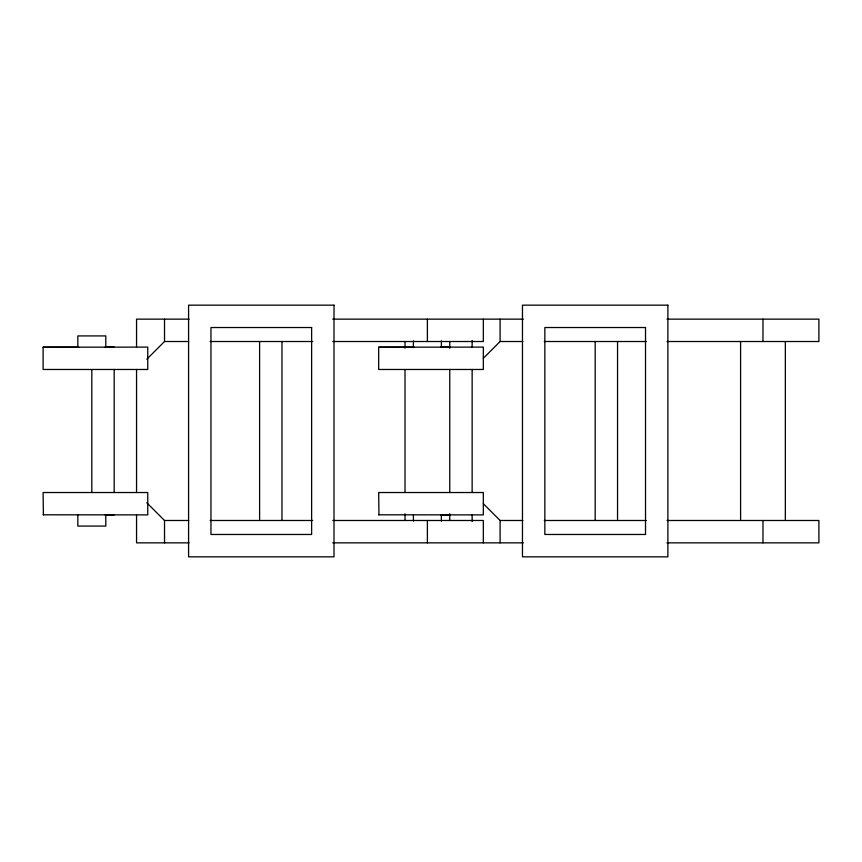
<?xml version="1.0" encoding="UTF-8"?>
<svg xmlns="http://www.w3.org/2000/svg" width="862" height="862" viewBox="0 0 862 862"><rect width="100%" height="100%" fill="white"/><g stroke="black" fill="none" stroke-linecap="round" stroke-linejoin="round"><path stroke-width="1.29" d="M146.809 359.228L164.523 341.514L188.659 341.514M483.323 358.29L500.1 341.514L522.9 341.514M43.1 347.203L147.747 347.106L147.747 369.475L43.1 369.475L43.1 347.203L78.625 347.203M378.677 347.203L483.323 347.106L483.323 369.475L378.677 369.475L378.677 347.203L414.202 347.203M104.959 347.16L114.183 347.106M440.536 347.16L449.759 347.106M189.134 319.145L136.552 319.145L136.552 347.106M332.754 319.145L523.363 319.145M666.994 319.145L818.9 319.145L818.9 341.514L667.037 341.514M210.123 341.514L312.734 341.514M332.797 341.514L483.323 341.514L483.323 319.145M544.288 341.514L646.284 341.514M43.1 514.797L147.747 514.894L147.747 492.525L43.1 492.525L43.38 514.894M378.677 514.797L483.323 514.894L483.323 492.525L378.677 492.525L378.957 514.894M146.809 502.772L164.523 520.486L188.659 520.486M210.123 520.486L312.734 520.486M332.797 520.486L483.323 520.486L483.323 542.855M483.323 503.71L500.1 520.486L522.9 520.486M544.288 520.486L646.284 520.486M667.037 520.486L818.9 520.486L818.9 542.855L666.994 542.855M189.134 542.855L136.552 542.855L136.552 514.894M332.754 542.855L523.363 542.855M440.536 514.84L449.759 514.894M104.959 514.84L114.183 514.894M785.347 341.514L785.347 520.486M762.967 319.145L762.967 341.514M762.967 520.486L762.967 542.855M740.598 341.514L740.598 520.486M617.548 341.514L617.548 520.486M595.179 341.514L595.179 520.486M500.1 319.145L500.1 341.514M500.1 520.486L500.1 542.855M472.139 340.447L472.139 347.106M472.139 369.475L472.139 492.525M472.139 514.894L472.139 521.553M449.759 341.514L449.759 348.237M449.759 369.475L449.759 492.525M449.759 513.763L449.759 520.486M441.376 340.889L441.376 347.106M441.376 514.894L441.376 521.111M427.39 319.145L427.39 341.514M427.39 520.486L427.39 542.855M413.404 340.889L413.404 347.106M413.404 514.894L413.404 521.111M405.021 341.514L405.021 348.237M405.021 369.776L405.021 492.224M405.021 513.763L405.021 520.486M281.971 341.514L281.971 520.486M259.602 341.514L259.602 520.486M164.523 319.145L164.523 341.514M164.523 520.486L164.523 542.855M136.552 369.475L136.552 492.525M114.183 369.475L114.183 492.525M105.8 347.106L105.8 335.921L77.828 335.921L77.828 347.106M105.8 514.894L105.8 526.079L77.828 526.079L77.828 514.894M91.814 369.927L91.814 492.073M334.003 305.159L188.584 305.159L188.584 556.841L334.003 556.841L334.003 305.159M667.888 305.159L522.469 305.159L522.469 556.841L667.888 556.841L667.888 305.159M311.624 327.528L210.953 327.528L210.953 534.472L311.624 534.472L311.624 327.528M645.519 327.528L544.849 327.528L544.849 534.472L645.519 534.472L645.519 327.528"/></g></svg>
